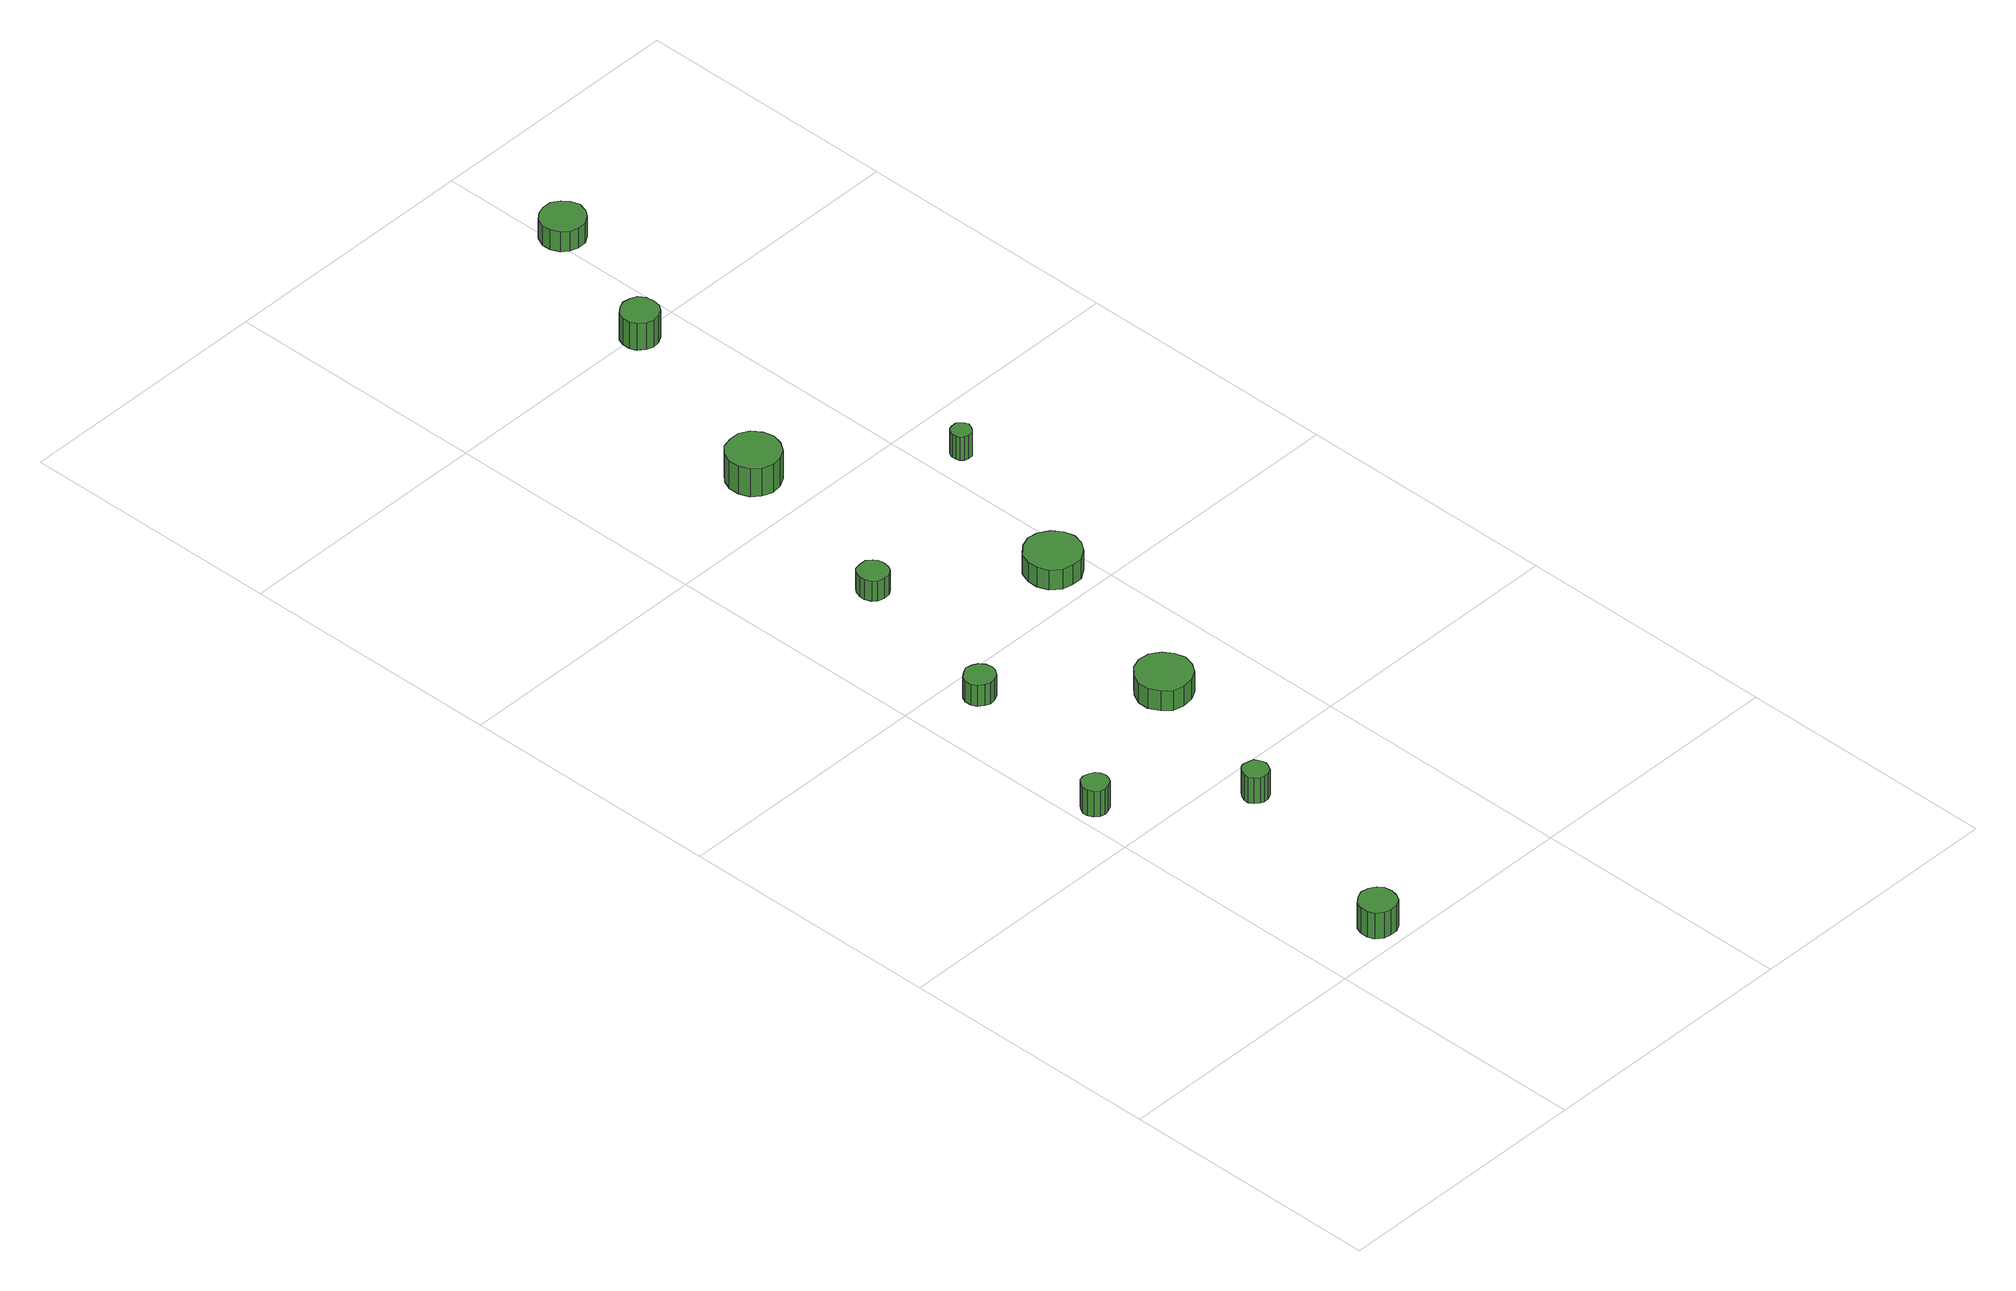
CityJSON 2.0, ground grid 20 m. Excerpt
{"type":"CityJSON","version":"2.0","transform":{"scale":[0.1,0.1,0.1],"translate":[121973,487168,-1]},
"CityObjects":{
"tree1":{"type":"SolitaryVegetationObject","attributes":{"function":"something"},"geometry":[{"type":"MultiSurface","lod":"1","boundaries":[[[0,1,2,3,4,5,6,7,8,9,10,11,12,13,14]],[[15,16,17,18,19,20,21,22,23,24,25,26,27,28,29]],[[0,29,28,1]],[[1,28,27,2]],[[2,27,26,3]],[[3,26,25,4]],[[4,25,24,5]],[[5,24,23,6]],[[6,23,22,7]],[[7,22,21,8]],[[8,21,20,9]],[[9,20,19,10]],[[10,19,18,11]],[[11,18,17,12]],[[12,17,16,13]],[[13,16,15,14]],[[14,15,29,0]]]}]},
"tree2":{"type":"SolitaryVegetationObject","attributes":{"function":"something"},"geometry":[{"type":"MultiSurface","lod":"1","boundaries":[[[30,31,32,33,34,35,36,37,38,39,40,41,42,43,44]],[[45,46,47,48,49,50,51,52,53,54,55,56,57,58,59]],[[30,59,58,31]],[[31,58,57,32]],[[32,57,56,33]],[[33,56,55,34]],[[34,55,54,35]],[[35,54,53,36]],[[36,53,52,37]],[[37,52,51,38]],[[38,51,50,39]],[[39,50,49,40]],[[40,49,48,41]],[[41,48,47,42]],[[42,47,46,43]],[[43,46,45,44]],[[44,45,59,30]]]}]},
"tree3":{"type":"SolitaryVegetationObject","attributes":{"function":"something"},"geometry":[{"type":"MultiSurface","lod":"1","boundaries":[[[60,61,62,63,64,65,66,67,68,69,70,71,72,73,74]],[[75,76,77,78,79,80,81,82,83,84,85,86,87,88,89]],[[60,89,88,61]],[[61,88,87,62]],[[62,87,86,63]],[[63,86,85,64]],[[64,85,84,65]],[[65,84,83,66]],[[66,83,82,67]],[[67,82,81,68]],[[68,81,80,69]],[[69,80,79,70]],[[70,79,78,71]],[[71,78,77,72]],[[72,77,76,73]],[[73,76,75,74]],[[74,75,89,60]]]}]},
"tree4":{"type":"SolitaryVegetationObject","attributes":{"function":"something"},"geometry":[{"type":"MultiSurface","lod":"1","boundaries":[[[90,91,92,93,94,95,96,97,98,99,100,101,102,103,104]],[[105,106,107,108,109,110,111,112,113,114,115,116,117,118,119]],[[90,119,118,91]],[[91,118,117,92]],[[92,117,116,93]],[[93,116,115,94]],[[94,115,114,95]],[[95,114,113,96]],[[96,113,112,97]],[[97,112,111,98]],[[98,111,110,99]],[[99,110,109,100]],[[100,109,108,101]],[[101,108,107,102]],[[102,107,106,103]],[[103,106,105,104]],[[104,105,119,90]]]}]},
"tree5":{"type":"SolitaryVegetationObject","attributes":{"function":"something"},"geometry":[{"type":"MultiSurface","lod":"1","boundaries":[[[120,121,122,123,124,125,126,127,128,129,130,131,132,133,134]],[[135,136,137,138,139,140,141,142,143,144,145,146,147,148,149]],[[120,149,148,121]],[[121,148,147,122]],[[122,147,146,123]],[[123,146,145,124]],[[124,145,144,125]],[[125,144,143,126]],[[126,143,142,127]],[[127,142,141,128]],[[128,141,140,129]],[[129,140,139,130]],[[130,139,138,131]],[[131,138,137,132]],[[132,137,136,133]],[[133,136,135,134]],[[134,135,149,120]]]}]},
"tree6":{"type":"SolitaryVegetationObject","attributes":{"function":"something"},"geometry":[{"type":"MultiSurface","lod":"1","boundaries":[[[150,151,152,153,154,155,156,157,158,159,160,161,162,163,164]],[[165,166,167,168,169,170,171,172,173,174,175,176,177,178,179]],[[150,179,178,151]],[[151,178,177,152]],[[152,177,176,153]],[[153,176,175,154]],[[154,175,174,155]],[[155,174,173,156]],[[156,173,172,157]],[[157,172,171,158]],[[158,171,170,159]],[[159,170,169,160]],[[160,169,168,161]],[[161,168,167,162]],[[162,167,166,163]],[[163,166,165,164]],[[164,165,179,150]]]}]},
"tree7":{"type":"SolitaryVegetationObject","attributes":{"function":"something"},"geometry":[{"type":"MultiSurface","lod":"1","boundaries":[[[180,181,182,183,184,185,186,187,188,189,190,191,192,193,194]],[[195,196,197,198,199,200,201,202,203,204,205,206,207,208,209]],[[180,209,208,181]],[[181,208,207,182]],[[182,207,206,183]],[[183,206,205,184]],[[184,205,204,185]],[[185,204,203,186]],[[186,203,202,187]],[[187,202,201,188]],[[188,201,200,189]],[[189,200,199,190]],[[190,199,198,191]],[[191,198,197,192]],[[192,197,196,193]],[[193,196,195,194]],[[194,195,209,180]]]}]},
"tree8":{"type":"SolitaryVegetationObject","attributes":{"function":"something"},"geometry":[{"type":"MultiSurface","lod":"1","boundaries":[[[210,211,212,213,214,215,216,217,218,219,220,221,222,223,224]],[[225,226,227,228,229,230,231,232,233,234,235,236,237,238,239]],[[210,239,238,211]],[[211,238,237,212]],[[212,237,236,213]],[[213,236,235,214]],[[214,235,234,215]],[[215,234,233,216]],[[216,233,232,217]],[[217,232,231,218]],[[218,231,230,219]],[[219,230,229,220]],[[220,229,228,221]],[[221,228,227,222]],[[222,227,226,223]],[[223,226,225,224]],[[224,225,239,210]]]}]},
"tree9":{"type":"SolitaryVegetationObject","attributes":{"function":"something"},"geometry":[{"type":"MultiSurface","lod":"1","boundaries":[[[240,241,242,243,244,245,246,247,248,249,250,251,252,253,254]],[[255,256,257,258,259,260,261,262,263,264,265,266,267,268,269]],[[240,269,268,241]],[[241,268,267,242]],[[242,267,266,243]],[[243,266,265,244]],[[244,265,264,245]],[[245,264,263,246]],[[246,263,262,247]],[[247,262,261,248]],[[248,261,260,249]],[[249,260,259,250]],[[250,259,258,251]],[[251,258,257,252]],[[252,257,256,253]],[[253,256,255,254]],[[254,255,269,240]]]}]},
"tree10":{"type":"SolitaryVegetationObject","attributes":{"function":"something"},"geometry":[{"type":"MultiSurface","lod":"1","boundaries":[[[270,271,272,273,274,275,276,277,278,279,280,281,282,283,284]],[[285,286,287,288,289,290,291,292,293,294,295,296,297,298,299]],[[270,299,298,271]],[[271,298,297,272]],[[272,297,296,273]],[[273,296,295,274]],[[274,295,294,275]],[[275,294,293,276]],[[276,293,292,277]],[[277,292,291,278]],[[278,291,290,279]],[[279,290,289,280]],[[280,289,288,281]],[[281,288,287,282]],[[282,287,286,283]],[[283,286,285,284]],[[284,285,299,270]]]}]},
"tree11":{"type":"SolitaryVegetationObject","attributes":{"function":"something"},"geometry":[{"type":"MultiSurface","lod":"1","boundaries":[[[300,301,302,303,304,305,306,307,308,309,310,311,312,313,314]],[[315,316,317,318,319,320,321,322,323,324,325,326,327,328,329]],[[300,329,328,301]],[[301,328,327,302]],[[302,327,326,303]],[[303,326,325,304]],[[304,325,324,305]],[[305,324,323,306]],[[306,323,322,307]],[[307,322,321,308]],[[308,321,320,309]],[[309,320,319,310]],[[310,319,318,311]],[[311,318,317,312]],[[312,317,316,313]],[[313,316,315,314]],[[314,315,329,300]]]}]},
"tree12":{"type":"SolitaryVegetationObject","attributes":{"function":"something"}},
"tree13":{"type":"SolitaryVegetationObject","attributes":{"function":"something"}},
"tree14":{"type":"SolitaryVegetationObject","attributes":{"function":"something"}}
},
"vertices":[
[68,21,29],[67,27,29],[64,31,29],[59,34,29],[53,35,29],[48,33,29],[43,29,29],[41,24,29],[41,18,29],[43,13,29],[48,9,29],[53,8,29],[59,8,29],[64,11,29],[67,16,29],[67,16,7],[64,11,7],[59,8,7],[53,8,7],[48,9,7],[43,13,7],[41,18,7],[41,24,7],[43,29,7],[48,33,7],[53,35,7],[59,34,7],[64,31,7],[67,27,7],[68,21,7],
[27,243,28],[26,247,28],[24,250,28],[20,252,28],[16,253,28],[12,252,28],[9,249,28],[7,245,28],[7,241,28],[9,237,28],[12,234,28],[16,233,28],[20,234,28],[24,236,28],[26,239,28],[26,239,6],[24,236,6],[20,234,6],[16,233,6],[12,234,6],[9,237,6],[7,241,6],[7,245,6],[9,249,6],[12,252,6],[16,253,6],[20,252,6],[24,250,6],[26,247,6],[27,243,6],
[108,173,29],[107,177,29],[105,181,29],[101,182,29],[97,183,29],[94,182,29],[91,179,29],[89,175,29],[89,171,29],[91,168,29],[94,165,29],[97,164,29],[101,164,29],[105,166,29],[107,170,29],[107,170,7],[105,166,7],[101,164,7],[97,164,7],[94,165,7],[91,168,7],[89,171,7],[89,175,7],[91,179,7],[94,182,7],[97,183,7],[101,182,7],[105,181,7],[107,177,7],[108,173,7],
[61,378,24],[60,383,24],[57,387,24],[53,389,24],[48,390,24],[44,388,24],[40,385,24],[38,381,24],[38,376,24],[40,372,24],[44,369,24],[48,367,24],[53,368,24],[57,370,24],[60,374,24],[60,374,6],[57,370,6],[53,368,6],[48,367,6],[44,369,6],[40,372,6],[38,376,6],[38,381,6],[40,385,6],[44,388,6],[48,390,6],[53,389,6],[57,387,6],[60,383,6],[61,378,6],
[156,291,24],[154,299,24],[149,306,24],[142,311,24],[133,312,24],[125,309,24],[119,303,24],[115,295,24],[115,287,24],[119,279,24],[125,273,24],[133,271,24],[142,272,24],[149,276,24],[154,283,24],[154,283,7],[149,276,7],[142,272,7],[133,271,7],[125,273,7],[119,279,7],[115,287,7],[115,295,7],[119,303,7],[125,309,7],[133,312,7],[142,311,7],[149,306,7],[154,299,7],[156,291,7],
[91,504,24],[90,509,24],[88,512,24],[84,515,24],[79,515,24],[74,514,24],[71,511,24],[69,506,24],[69,502,24],[71,497,24],[74,494,24],[79,493,24],[84,493,24],[88,496,24],[90,499,24],[90,499,7],[88,496,7],[84,493,7],[79,493,7],[74,494,7],[71,497,7],[69,502,7],[69,506,7],[71,511,7],[74,514,7],[79,515,7],[84,515,7],[88,512,7],[90,509,7],[91,504,7],
[131,642,31],[129,650,31],[124,657,31],[117,661,31],[109,661,31],[101,659,31],[95,653,31],[92,646,31],[92,638,31],[95,630,31],[101,625,31],[109,622,31],[117,623,31],[124,627,31],[129,634,31],[129,634,7],[124,627,7],[117,623,7],[109,622,7],[101,625,7],[95,630,7],[92,638,7],[92,646,7],[95,653,7],[101,659,7],[109,661,7],[117,661,7],[124,657,7],[129,650,7],[131,642,7],
[198,431,24],[196,439,24],[191,446,24],[183,451,24],[175,452,24],[167,449,24],[160,443,24],[157,435,24],[157,427,24],[160,419,24],[167,413,24],[175,411,24],[183,411,24],[191,416,24],[196,423,24],[196,423,7],[191,416,7],[183,411,7],[175,411,7],[167,413,7],[160,419,7],[157,427,7],[157,435,7],[160,443,7],[167,449,7],[175,452,7],[183,451,7],[191,446,7],[196,439,7],[198,431,7],
[232,559,27],[231,562,27],[229,564,27],[227,566,27],[223,566,27],[220,565,27],[218,563,27],[217,560,27],[217,557,27],[218,554,27],[220,552,27],[223,551,27],[227,551,27],[229,553,27],[231,556,27],[231,556,7],[229,553,7],[227,551,7],[223,551,7],[220,552,7],[218,554,7],[217,557,7],[217,560,7],[218,563,7],[220,565,7],[223,566,7],[227,566,7],[229,564,7],[231,562,7],[232,559,7],
[180,797,30],[179,803,30],[176,808,30],[171,810,30],[165,811,30],[160,809,30],[155,805,30],[153,800,30],[153,794,30],[155,789,30],[160,785,30],[165,783,30],[171,784,30],[176,787,30],[179,791,30],[179,791,7],[176,787,7],[171,784,7],[165,783,7],[160,785,7],[155,789,7],[153,794,7],[153,800,7],[155,805,7],[160,809,7],[165,811,7],[171,810,7],[176,808,7],[179,803,7],[180,797,7],
[225,906,24],[223,913,24],[219,918,24],[213,922,24],[206,922,24],[200,920,24],[195,916,24],[192,909,24],[192,903,24],[195,896,24],[200,892,24],[206,890,24],[213,890,24],[219,894,24],[223,899,24],[223,899,7],[219,894,7],[213,890,7],[206,890,7],[200,892,7],[195,896,7],[192,903,7],[192,909,7],[195,916,7],[200,920,7],[206,922,7],[213,922,7],[219,918,7],[223,913,7],[225,906,7]
]}
